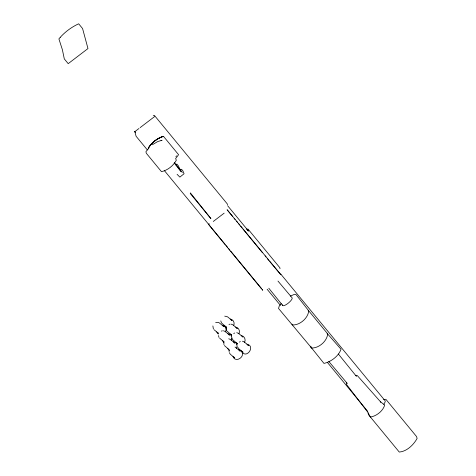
<?xml version="1.0" encoding="UTF-8"?>
<svg xmlns="http://www.w3.org/2000/svg" width="476" height="476" viewBox="0 0 476 476"><rect width="100%" height="100%" fill="white"/><g stroke="black" fill="none" stroke-linecap="round" stroke-linejoin="round"><path stroke-width="0.71" d="M148.69 148.929L148.696 148.298M212.879 325.935L213.379 328.97M223.875 342.488L223.934 344.606M226.118 328.898L226.219 327.821M226.112 329.404L225.553 331.879M229.087 351.58L229.188 350.503M231.782 337.954L231.229 340.423M227.397 204.835L227.248 203.859L154.42 115.436L153.254 115.317M280.013 268.714L279.858 267.738L248.05 229.117L246.3 229.164M209.059 223.518L208.863 224.571L209.273 225.356L262.734 290.3L262.318 289.491M233.579 325.751C235.09 323.091 233.359 319.354 230.253 319.057M238.898 333.765C240.41 331.106 238.678 327.369 235.572 327.072M236.548 348.432L237.102 345.963L236.405 343.702M244.569 342.309C246.08 339.65 244.349 335.913 241.249 335.616M346.772 382.704L346.397 384.269L367.823 412.252L370.382 417.053C376.457 416.155 383.019 410.996 384.697 405.04L380.378 401.714L380.824 402.149L357.416 375.701L356.316 375.29L355.286 375.558M383.829 404.314L385.167 401.899L385.227 400.899L280.81 274.122M175.656 158.389A29.084 28.792 82.5 0 0 176.703 157.205L178.589 154.694L163.446 136.309A26.858 26.216 -3.6 0 0 148.661 147.608L149.535 146.334M175.9 156.681L176.501 155.83M148.792 147.976L145.912 151.749L146.328 153.278L161.471 171.663C167.719 170.212 173.121 165.922 176.269 160.37L175.852 158.841M281.209 303.575L279.198 306.169L278.549 308.472L311.601 347.992C318.789 348.373 327.196 341.119 327.69 333.86L308.71 310.81L296.197 294.787L295.62 294.299L294.483 294.317L290.366 296.108M224.16 213.159L213.272 221.471M134.892 131.614L138.962 128.508M140.128 127.622L154.664 116.519M175.787 164.857L176.858 164.041L178.53 166.07M180.184 170.343L181.576 169.283L182.903 170.896L184.075 173.734L179.869 177.12L177.096 174.317M152.308 144.758L157.758 141.545L162.054 140.283L161.061 140.616M233.704 333.569L234.662 332.998M239.374 342.113L240.338 341.548M215.652 322.567L218.728 322.466L223.928 326.59L223.071 326.084M228.992 324.453L230.033 324.138M221.322 331.112L222.363 330.802M383.614 399.429L385.875 399.31L416.607 436.623L417.101 438.444C413.549 444.917 406.837 451.438 399.269 452.057L368.531 414.739L368.043 412.924M224.714 316.129L227.611 316.849L231.949 320.467L231.092 319.955M231.086 324.108L232.925 324.864L237.268 328.482L236.411 327.97M222.232 325.185L224.636 326.286L225.916 328.208L226.719 330.856L231.729 335.211L231.062 334.467M236.756 332.653L238.601 333.408L242.944 337.026L242.088 336.514M223.417 330.766L225.261 331.522L229.605 335.14L228.748 334.628M227.903 333.73L230.313 334.83M242.427 341.197L244.271 341.952L248.615 345.57L247.758 345.058M228.736 338.775L230.58 339.537L234.918 343.148L234.061 342.637M246.919 344.16C255.654 345.731 247.08 359.047 241.862 351.978M233.222 341.738L235.632 342.845M238.541 349.753L240.677 350.628L241.725 351.71M247.365 230.164L248.442 230.985L248.204 230.092M235.037 347.034L240.237 351.163L239.38 350.651M226.243 327.958L224.696 325.81M231.562 335.967L230.015 333.819M237.232 344.511L235.685 342.363M214.045 329.707L218.389 333.325L217.722 332.581M218.222 334.081L216.675 331.933M219.722 338.252L224.059 341.869L223.393 341.125M223.893 342.625L222.346 340.477M229.378 349.878L224.369 345.522M229.212 350.639L227.665 348.492M308.156 310.352L308.71 310.81C308.222 318.075 299.809 325.328 292.621 324.947L291.972 324.12M327.137 333.396L341.036 349.229C338.632 356.137 331.046 361.843 323.966 363.402L310.953 347.165L310.899 346.225M182.332 172.502L174.305 162.578M225.743 326.459L226.409 327.196L221.4 322.841L220.799 320.889M236.733 343.012L237.405 343.755L232.389 339.4L231.788 337.442M242.409 351.562L243.075 352.3L238.732 348.688L237.631 347.028M234.031 357.149L234.698 357.892L230.354 354.275L229.254 352.615M277.966 281.066L292.169 297.905L292.175 298.476A6.105 1.743 -39.5 0 1 287.379 303.825A6.105 1.743 -39.5 0 1 282.577 305.36L268.785 288.2M328.839 361.498L347.337 383.537M227.641 205.721L248.442 230.985M232.74 216.574L227.111 209.743L280.894 274.729L269.779 261.55M234.144 218.282L235.084 219.418M236.489 221.126L237.429 222.268M238.363 223.405L239.773 225.112M240.707 226.255L242.117 227.962M243.052 229.099L262.276 252.441M265.09 255.856L266.03 256.992M267.435 258.7L268.845 260.408M190.221 193.494L210.904 218.597L190.352 192.857M267.131 289.241L280.358 305.3M327.607 362.67L367.764 411.431M134.488 131.382L135.434 132.524M147.399 149.982L136.082 136.243L134.803 131.507M164.375 170.598L225.207 244.456M226.154 245.604L227.57 247.318M228.51 248.466L229.926 250.186M230.866 251.328L261.52 288.545M338.4 354.067L356.476 376.433M310.953 347.165L311.601 347.992M174.204 162.881L180.791 171.497M181.023 171.152L178.631 166.552M241.362 350.913C246.062 356.447 235.572 363.539 232.984 356.5M231.086 335.687L231.586 336.752M219.049 337.514L218.448 335.556M282.577 304.783L282.577 305.36M148.655 147.608A26.715 25.395 -15.1 0 1 163.446 136.314L161.959 136.85A27.739 26.364 -15.1 0 0 149.541 146.334M60.256 37.324L58.899 38.895L62.362 49.635L64.302 58.911L68.205 63.653L87.977 48.558L82.574 28.542L78.671 23.8C71.703 27.007 65.385 31.618 60.256 37.324"/></g></svg>
